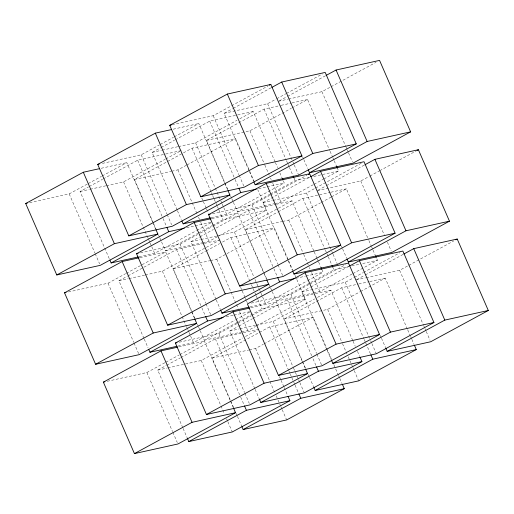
<?xml version="1.0" encoding="UTF-8"?>
<svg xmlns="http://www.w3.org/2000/svg" width="514" height="514" viewBox="0 0 514 514"><rect width="100%" height="100%" fill="white"/><g stroke="black" fill="none" stroke-linecap="round" stroke-linejoin="round"><path stroke-width="0.39" stroke-dasharray="2.57 1.93" d="M29.581 202.657L69.191 193.9L87.457 183.98M88.157 183.601L101.509 176.353M102.215 175.974L126.804 162.623L152.485 221.682M102.376 163.394L141.209 154.804L159.475 144.89M160.175 144.511L173.526 137.264M174.227 136.885L198.822 123.533L224.496 182.592M172.061 124.818L213.22 115.714L268.025 85.966M109.231 258.574L80.062 191.497L88.492 186.916M89.198 186.537L102.543 179.29M103.25 178.911L137.675 160.22L164.859 154.213M177.124 210.001L152.08 152.401L160.509 147.826M161.21 147.447L174.561 140.2M175.268 139.814L209.693 121.131L236.87 115.123M249.142 170.911L224.098 113.311L232.527 108.737M233.227 108.351L271.167 87.759M106.469 185.657L123.553 181.879L165.007 159.379M165.707 158.993L179.759 151.367M178.487 146.567L195.571 142.789L237.025 120.289M239.832 118.76L253.184 111.512L275.054 161.82M224.098 113.311L267.582 103.693L276.018 99.118M276.718 98.739L285.855 93.779M286.555 93.4L322.387 73.952M153.448 223.224L134.424 179.476L192.037 148.199L235.528 138.587L253.916 180.877M227.683 189.236L206.442 140.386L238.059 123.219M238.759 122.84L264.055 109.109L280.361 105.505M279.16 100.911L286.889 96.716M287.589 96.336L325.529 75.738M171.702 171.233L177.915 169.858L186.351 165.283M187.051 164.904L235.528 138.587M206.442 140.386L249.932 130.768L291.387 108.268M292.087 107.889L307.545 99.498L329.737 150.531M288.553 99.061L321.95 91.678L330.38 87.097M331.08 86.718L376.049 62.31M139.088 256.762L154.624 253.331L196.072 230.831M196.778 230.445L210.83 222.819M211.106 217.673L226.635 214.242L284.248 182.965L283.298 180.78M159.79 237.802L165.495 250.928L197.813 233.382M198.513 233.003L211.864 225.755M212.571 225.376L223.108 219.651L266.599 210.04L257.72 189.621M233.388 202.355L237.513 211.839L269.831 194.292M270.531 193.913L295.126 180.562L309.878 177.298M68.42 291.971L108.024 283.214L125.589 273.679M126.296 273.3L165.636 251.937L191.317 310.996M140.431 252.882L180.041 244.124L197.607 234.59M200.415 233.06L212.359 226.578M213.066 226.199L237.654 212.847L266.503 279.198M212.449 213.785L252.059 205.028L269.625 195.493M270.325 195.114L306.858 175.28M143.946 338.411L118.901 280.811L127.331 276.23M128.031 275.851L176.514 249.534L203.692 243.527M215.957 299.315L190.912 241.715L199.348 237.14M200.049 236.761L213.4 229.514M216.208 227.991L248.525 210.444L275.71 204.437M287.975 260.225L262.93 202.625L310.006 177.073M202.773 242.685L208.986 241.31L266.599 210.04M274.791 203.595L281.004 202.22L313.322 184.68M314.022 184.295L323.158 179.335M323.859 178.956L338.61 170.95L337.345 168.033M145.301 274.971L162.392 271.193L218.598 240.687M217.319 235.881L234.403 232.103L292.016 200.833L313.893 251.14M273.024 200.396L306.421 193.013L314.851 188.432M315.557 188.053L361.22 163.266M194.819 318.372L173.263 268.79L205.581 251.25M206.281 250.864L219.632 243.617M222.44 242.094L230.876 237.519L274.367 227.901L292.755 270.191M266.515 278.549L245.274 229.7L277.599 212.153M278.299 211.774L302.887 198.423L330.072 192.416M317.999 190.225L325.722 186.029M326.429 185.65L364.368 165.058M210.541 260.547L216.754 259.178L274.367 227.901M282.552 221.457L288.765 220.082L320.383 202.921M321.089 202.542L330.926 197.203M331.626 196.817L346.378 188.811L368.57 239.845M317.292 190.61L360.783 180.992L369.213 176.418M369.919 176.032L379.049 171.078M379.756 170.693L416.289 150.865M177.928 346.083L193.457 342.645L234.911 320.145M235.611 319.766L249.663 312.133M249.939 306.986L265.475 303.556L306.929 281.055M307.629 280.67L323.088 272.285L322.137 270.094M200.209 330.765L204.328 340.242L261.941 308.972L305.432 299.354L294.972 275.292M272.227 291.676L276.346 301.153L333.959 269.876L348.717 266.618M107.253 381.285L146.863 372.528L165.129 362.614M165.829 362.229L179.18 354.988M179.881 354.602L204.476 341.257L230.15 400.316M179.27 342.195L218.874 333.438L237.147 323.524M237.847 323.139L251.198 315.892M251.899 315.512L276.487 302.161L302.168 361.22M251.288 303.106L290.892 294.349L309.158 284.428M309.865 284.049L345.697 264.601M182.778 427.725L157.734 370.125L166.163 365.55M166.87 365.165L180.215 357.917M180.922 357.538L215.347 338.854L242.531 332.841M254.796 388.635L229.752 331.035L238.181 326.454M238.881 326.075L252.233 318.828M252.933 318.449L287.365 299.758L314.542 293.751M326.808 349.539L301.763 291.939L310.199 287.365M310.899 286.985L348.839 266.387M241.606 331.999L247.819 330.624L255.548 326.435M256.248 326.049L305.432 299.354M313.624 292.909L319.837 291.534L352.154 273.994M352.861 273.609L377.449 260.264L376.499 258.073M167.827 367.895L201.225 360.507L242.679 338.006M245.486 336.484L257.43 330.001M256.152 325.195L273.242 321.417L314.69 298.917M317.504 297.394L330.855 290.147L352.726 340.454M301.763 291.939L345.254 282.327L353.69 277.753M354.39 277.367L362.82 272.793M363.526 272.414L400.059 252.58M233.652 407.686L212.096 358.104L269.709 326.833L313.199 317.215L331.588 359.504M305.355 367.863L284.113 319.014L341.726 287.744L358.033 284.133M356.832 279.539L364.561 275.343M365.261 274.964L403.201 254.372M249.374 349.867L255.587 348.492L263.316 344.296M264.016 343.911L313.199 317.215M284.113 319.014L327.604 309.396L359.922 291.856M360.622 291.477L385.217 278.125L407.409 329.166M366.225 277.688L399.622 270.306L408.052 265.732M408.752 265.352L453.721 240.944M278.459 101.29L287.776 99.234M173.192 129.2L198.822 123.533M237.648 114.95L253.184 111.512M281.139 105.331L291.239 103.102M292.01 102.928L307.545 99.498M152.08 152.401L161.396 150.345M162.173 150.172L177.709 146.734M101.174 168.29L126.804 162.623M165.636 154.039L181.166 150.608M80.062 191.497L89.385 189.435M90.162 189.261L105.691 185.83M134.424 179.476L170.924 171.406M258.619 188.632L266.387 186.916M267.164 186.743L284.248 182.965M313.765 176.443L338.61 170.95M262.93 202.625L272.247 200.569M237.513 211.839L274.013 203.769M212.025 218.514L237.654 212.847M276.487 204.264L292.016 200.833M330.849 192.242L346.378 188.811M186.608 227.721L194.376 226.006M195.147 225.832L210.682 222.401M190.912 241.715L200.235 239.659M201.013 239.485L216.542 236.054M245.274 229.7L281.781 221.63M165.495 250.928L201.996 242.859M140.007 257.604L165.636 251.937M204.469 243.353L219.998 239.922M118.901 280.811L128.217 278.749M128.995 278.575L144.524 275.144M173.263 268.79L209.763 260.72M295.903 278.292L305.226 276.23M305.997 276.057L323.088 272.285M351.82 265.931L359.588 264.209M362.691 263.528L377.449 260.264M356.131 279.924L365.448 277.862M276.346 301.153L312.846 293.083M250.864 307.828L276.487 302.161M315.32 293.578L330.855 290.147M358.811 283.966L368.904 281.73M369.682 281.563L385.217 278.125M226.218 316.868L233.208 315.32M233.986 315.153L250.292 311.542M229.752 331.035L239.068 328.973M239.845 328.799L255.381 325.368M204.328 340.242L240.828 332.172M178.846 346.924L204.476 341.257M243.302 332.667L258.838 329.236M157.734 370.125L167.056 368.063M212.096 358.104L248.596 350.034M321.95 91.678L345.723 146.362M346.044 147.088L346.995 149.278M347.31 150.004L348.261 152.195M348.576 152.921L352.386 161.672M360.783 180.992L384.562 235.675M387.415 242.235L391.218 250.986M399.622 270.306L423.395 324.989M423.716 325.722L424.667 327.906M424.982 328.639L425.933 330.823M426.247 331.549L430.051 340.3M330.052 151.264L332.59 157.098M332.905 157.824L333.856 160.008M334.177 160.741L336.709 166.575M368.891 240.578L371.423 246.412M371.744 247.138L372.695 249.329M373.01 250.055L375.226 255.156M407.724 329.892L410.262 335.726M410.577 336.452L411.528 338.642M411.849 339.368L414.066 344.476M302.553 156.706L303.504 158.89M303.819 159.623L307.623 168.367M341.386 246.02L342.337 248.204M342.658 248.937L346.777 258.413M380.225 335.334L381.176 337.525M381.491 338.251L385.609 347.727M267.582 103.693L292.633 161.293M292.948 162.026L293.899 164.21M294.214 164.943L298.653 175.145M306.421 193.013L331.466 250.614M331.781 251.34L332.731 253.524M333.053 254.257L337.486 264.466M345.254 282.327L370.298 339.927M370.62 340.654L371.571 342.844M371.885 343.57L376.325 353.78M264.055 109.109L286.247 160.15M286.561 160.876L287.834 163.793M288.148 164.525L289.099 166.709M289.414 167.442L293.218 176.186M293.854 177.645L295.126 180.562M302.887 198.423L325.079 249.463M325.401 250.189L326.666 253.106M326.981 253.839L327.932 256.023M328.253 256.756L332.057 265.5M332.693 266.959L333.959 269.876M341.726 287.744L363.918 338.777M364.233 339.51L365.499 342.427M365.82 343.153L370.575 354.088M275.375 162.552L277.592 167.654M279.815 172.762L282.032 177.863M314.208 251.866L317.061 258.426M317.382 259.159L318.333 261.343M318.648 262.076L320.55 266.451M353.047 341.18L355.264 346.288M357.481 351.39L359.704 356.491M249.932 130.768L264.517 164.307M264.832 165.039L269.272 175.242M270.537 178.159L271.174 179.617M272.761 183.267L281.004 202.22M288.765 220.082L303.35 253.62M303.665 254.353L309.055 266.747M309.377 267.473L310.006 268.931M311.593 272.581L319.837 291.534M327.604 309.396L342.189 342.941M342.504 343.667L346.944 353.876M348.209 356.793L349.475 359.71M349.796 360.436L352.649 366.996M352.964 367.728L353.915 369.913M354.236 370.645L358.669 380.848M333.804 364.606L335.391 368.255M335.706 368.981L338.244 374.815M338.559 375.548L339.51 377.732M339.831 378.465L342.048 383.566M249.457 171.637L253.575 181.121M288.29 260.958L292.415 270.435M327.129 350.272L330.932 359.023M213.22 115.714L238.901 174.773M239.216 175.499L243.977 186.441M252.059 205.028L277.733 264.087M278.055 264.819L282.809 275.755M290.892 294.349L316.573 353.401M316.887 354.133L321.642 365.069M209.693 121.131L234.737 178.731M235.052 179.457L238.541 187.475M248.525 210.444L273.57 268.045M273.891 268.771L277.374 276.795M287.365 299.758L311.773 355.9M313.039 358.817L316.213 366.109M230.535 195.795L231.486 197.98M231.801 198.712L233.073 201.629M269.053 284.383L270.319 287.3M270.64 288.026L271.906 290.943M308.207 374.423L309.158 376.614M309.473 377.34L313.598 386.824M224.817 183.318L227.67 189.884M302.483 361.952L305.342 368.512M195.571 142.789L220.615 200.389M220.93 201.115L221.881 203.306M222.202 204.032L223.468 206.949M223.783 207.675L226.635 214.242M234.403 232.103L253.743 276.577M255.008 279.494L259.448 289.703M259.769 290.429L260.72 292.62M261.035 293.346L262.301 296.263M262.622 296.996L265.475 303.556M273.242 321.417L293.211 367.349M293.533 368.082L298.287 379.017M298.602 379.743L299.553 381.934M299.868 382.66L304.307 392.869M192.037 148.199L211.061 191.947M211.376 192.679L212.327 194.864M212.648 195.596L213.914 198.513M214.229 199.239L215.816 202.882M216.131 203.615L217.081 205.799M217.403 206.532L218.668 209.449M218.983 210.175L223.108 219.651M230.876 237.519L251.166 284.178M251.481 284.91L252.747 287.827M253.068 288.553L254.648 292.203M254.97 292.929L255.921 295.12M256.235 295.846L257.501 298.762M257.822 299.489L261.941 308.972M269.709 326.833L288.733 370.581M289.048 371.307L289.999 373.498M290.314 374.224L291.586 377.141M291.901 377.867L293.488 381.516M293.802 382.243L294.753 384.433M295.075 385.159L298.557 393.178M201.771 197.999L203.043 200.916M203.358 201.642L206.21 208.202M206.525 208.935L208.433 213.31M240.61 287.313L241.876 290.23M242.19 290.956L245.049 297.522M245.364 298.248L246.315 300.439M246.63 301.165L247.266 302.624M279.443 376.627L280.715 379.544M281.029 380.276L283.882 386.836M284.197 387.562L287.371 394.855M177.915 169.858L197.254 214.338M198.526 217.249L199.477 219.439M200.743 222.356L208.986 241.31M216.754 259.178L238.31 308.753M239.575 311.67L247.819 330.624M255.587 348.492L274.926 392.966M276.191 395.883L280.631 406.092M280.952 406.818L281.903 409.003M282.218 409.735L286.658 419.944M177.439 210.734L181.243 219.478M216.278 300.047L220.397 309.524M255.111 389.361L258.915 398.112M141.209 154.804L166.883 213.863M167.204 214.595L171.637 224.798M180.041 244.124L205.722 303.176M206.037 303.909L210.791 314.844M218.874 333.438L244.555 392.497M244.876 393.223L249.309 403.432M137.675 160.22L162.72 217.82M163.041 218.546L166.523 226.571M176.514 249.534L201.559 307.134M201.873 307.867L205.041 315.153M215.347 338.854L240.391 396.448M240.706 397.181L244.195 405.199M153.763 223.95L155.986 229.051M158.518 234.885L159.468 237.076M197.357 324.199L198.308 326.39M198.622 327.116L199.895 330.033M236.189 413.519L237.14 415.704M237.462 416.436L241.58 425.913M152.799 222.414L155.652 228.974M191.632 311.728L194.485 318.288M230.471 401.042L233.324 407.602M123.553 181.879L147.332 236.562M147.647 237.288L148.597 239.479M148.912 240.205L149.87 242.396M150.184 243.122L151.45 246.039M151.771 246.771L154.624 253.331M162.392 271.193L186.164 325.876M186.486 326.608L187.437 328.793M187.751 329.525L188.702 331.71M189.017 332.436L190.289 335.353M190.604 336.085L193.457 342.645M201.225 360.507L224.367 413.731M226.584 418.839L227.535 421.024M227.856 421.756L232.289 431.959M144.261 339.137L148.064 347.888M183.093 428.451L186.897 437.202M69.191 193.9L94.872 252.952M95.186 253.685L99.626 263.894M108.024 283.214L133.704 342.273M134.019 342.999L138.78 353.934M146.863 372.528L172.537 431.587M172.858 432.313L177.298 442.522"/><path stroke-width="0.77" d="M155.967 229.7L157.869 234.076L100.256 265.352L56.771 274.964L25.7 203.512L83.313 172.241L99.62 168.637M227.985 190.61L229.886 194.986L172.274 226.256L128.783 235.875L97.718 164.422L155.331 133.152L171.637 129.541M169.729 125.332L227.342 94.056L270.833 84.444L301.904 155.896L244.291 187.167L200.801 196.785L169.729 125.332L171.284 124.986M269.432 85.202L270.833 84.444M271.874 87.38L281.711 82.041L325.195 72.423L356.266 143.875L298.653 175.145L255.162 184.764L253.897 181.847M326.236 75.359L336.072 70.02L379.563 60.401L410.628 131.854L353.015 163.131L309.524 172.743L308.259 169.826M56.771 274.964L114.378 243.694L157.869 234.076M128.783 235.875L186.396 204.604L229.886 194.986M200.801 196.785L258.413 165.508L301.904 155.896M109.861 260.033L111.133 262.95L168.746 231.673L184.275 228.242M181.879 220.936L183.145 223.853L240.758 192.583L256.293 189.146M255.162 184.764L312.775 153.493L356.266 143.875M194.806 319.021L196.708 323.39L139.095 354.666L95.604 364.278L64.533 292.826L122.146 261.555L139.236 257.777M266.817 279.924L268.726 284.3L211.113 315.577L167.622 325.189L136.551 253.736L194.163 222.466L211.248 218.688M208.568 214.646L266.181 183.376L309.672 173.758L340.737 245.21L283.124 276.481L239.633 286.099L208.568 214.646L210.123 214.299M309.524 172.743L367.137 141.472L410.628 131.854M308.265 174.522L309.672 173.758M310.707 176.694L320.543 171.355L364.034 161.737L395.099 233.189L337.486 264.466L294.002 274.078L292.729 271.161M365.069 164.673L374.905 159.334L418.396 149.722L449.467 221.174L391.854 252.445L348.363 262.063L347.091 259.146M416.989 150.48L418.396 149.722M95.604 364.278L153.217 333.008L196.708 323.39M167.622 325.189L225.235 293.918L268.726 284.3M239.633 286.099L297.246 254.822L340.737 245.21M148.7 349.347L149.966 352.263L207.579 320.987L223.115 317.556M220.712 310.257L221.984 313.167L279.597 281.897L295.126 278.466M294.002 274.078L351.608 242.807L395.099 233.189M233.639 408.334L235.541 412.71L177.928 443.98L134.437 453.599L103.372 382.146L160.985 350.869L177.291 347.265M305.657 369.245L307.558 373.614L249.945 404.891L206.455 414.502L175.39 343.05L232.996 311.78L249.309 308.175M305.014 272.69L247.401 303.96L278.472 375.413L321.963 365.801L379.576 334.524L348.505 263.072L305.014 272.69L336.085 344.142L379.576 334.524M348.363 262.063L405.976 230.786L449.467 221.174M349.539 266.008L359.376 260.669L402.867 251.05L433.938 322.503L376.325 353.78L332.834 363.392L331.247 359.749M403.908 253.987L413.744 248.647L457.229 239.036L488.3 310.488L430.687 341.759L387.196 351.377L385.93 348.46M455.828 239.8L457.229 239.036M134.437 453.599L192.05 422.322L235.541 412.71M206.455 414.502L264.067 383.232L307.558 373.614M278.472 375.413L336.085 344.142M187.218 437.934L188.805 441.577L246.418 410.307L289.902 400.689L288.001 396.313M259.236 398.838L260.816 402.488L318.429 371.211L361.92 361.599L360.018 357.224M332.834 363.392L390.447 332.121L433.938 322.503M289.902 400.689L232.289 431.959L188.805 441.577M361.92 361.599L304.307 392.869L260.816 402.488M241.895 426.639L243.167 429.556L300.78 398.286L344.271 388.668L342.369 384.292M313.913 387.55L315.178 390.467L372.791 359.196L416.282 349.578L414.38 345.202M387.196 351.377L444.809 320.1L488.3 310.488M344.271 388.668L286.658 419.944L243.167 429.556M416.282 349.578L358.669 380.848L315.178 390.467M97.718 164.422L99.266 164.082M25.7 203.512L27.255 203.171M183.145 223.853L210.329 217.846M136.551 253.736L138.105 253.396M111.133 262.95L138.311 256.936M64.533 292.826L66.088 292.485M221.984 313.167L249.161 307.16M175.39 343.05L176.938 342.709M149.966 352.263L177.15 346.25M103.372 382.146L104.927 381.799M336.072 70.02L367.137 141.472M374.905 159.334L405.976 230.786M413.744 248.647L444.809 320.1M336.709 166.575L337.345 168.033M375.548 255.888L376.184 257.347M281.711 82.041L312.775 153.493M320.543 171.355L351.608 242.807M359.376 260.669L390.447 332.121M293.218 176.186L293.854 177.645M332.057 265.5L332.693 266.959M370.89 354.821L372.791 359.196M282.347 178.589L282.983 180.048M320.864 267.177L321.815 269.368M227.342 94.056L258.413 165.508M266.181 183.376L297.246 254.822M238.856 188.208L240.758 192.583M277.695 277.521L279.597 281.897M316.528 366.835L318.429 371.211M298.878 393.91L300.78 398.286M155.331 133.152L186.396 204.604M194.163 222.466L225.235 293.918M232.996 311.78L264.067 383.232M166.844 227.297L168.746 231.673M205.677 316.611L207.579 320.987M244.51 405.931L246.418 410.307M83.313 172.241L114.378 243.694M122.146 261.555L153.217 333.008M160.985 350.869L192.05 422.322"/></g></svg>
